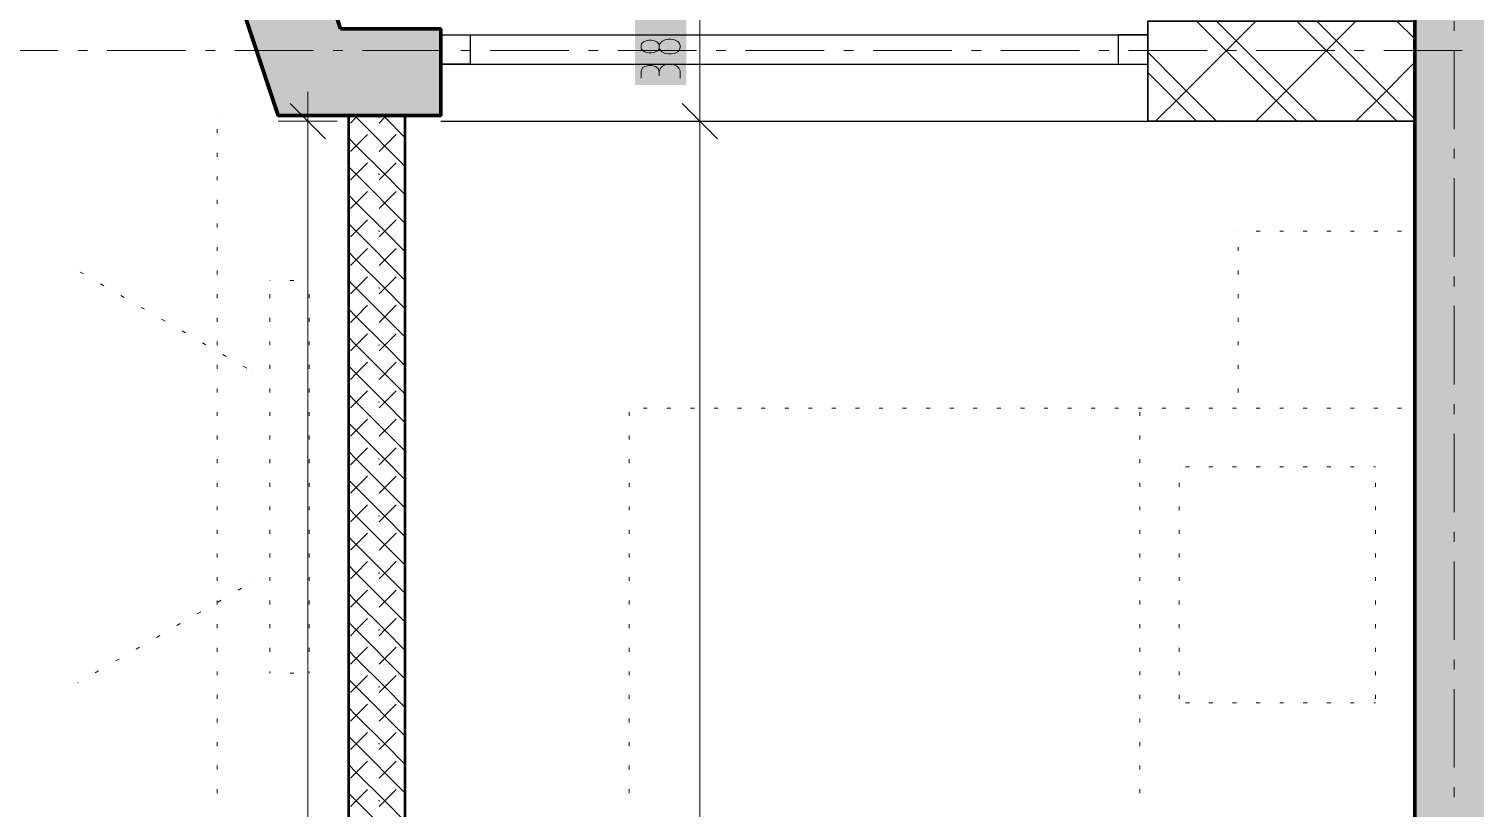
# Model space of a CAD drawing. Header units: millimetres. Extents: x 0 to 594, y 0 to 420.
# Drawn here: x 184.52 to 222.26, y 302.14 to 322.46 of the extents above; entities that cross this region are included whole.
import ezdxf

# ---------------------------------------------------------------- set-up
doc = ezdxf.new("R2010")
doc.units = ezdxf.units.MM
doc.header["$LTSCALE"] = 8
for name, color, linetype in [('PDF_Koty delkove', 7, 'Continuous'), ('PDF_Nabytek', 7, 'Continuous'), ('PDF_Okna', 7, 'Continuous'), ('PDF_Osy hlavni', 7, 'Continuous'), ('PDF_Pricky zdene', 7, 'Continuous'), ('PDF_Steny obvodove nosne', 7, 'Continuous'), ('PDF_Steny sendvic', 7, 'Continuous')]:
    doc.layers.add(name, color=color, linetype=linetype)

msp = doc.modelspace()

# ---------------------------------------------------------------- linework, layer by layer
at = {"layer": 'PDF_Koty delkove', "lineweight": 18}
for points in [[(202.034, 131.969), (202.034, 183.969), (202.034, 192.854), (202.034, 194.34), (202.034, 195.878), (202.034, 215.557), (202.034, 218.325), (202.034, 233.7), (202.034, 236.262), (202.034, 239.03), (202.034, 269.421), (202.034, 270.907), (202.034, 320.055), (202.034, 323.95)], [(200.974, 321.948), (200.957, 321.921), (200.905, 321.88), (200.838, 321.853), (200.769, 321.839), (200.7, 321.839), (200.633, 321.853), (200.564, 321.88), (200.513, 321.935), (200.497, 321.976), (200.497, 322.03), (200.513, 322.071), (200.564, 322.126), (200.633, 322.154)], [(200.633, 322.154), (200.7, 322.167), (200.769, 322.167), (200.838, 322.154), (200.905, 322.126), (200.957, 322.085), (200.974, 322.058)], [(201.521, 321.182), (201.521, 321.373), (201.487, 321.441), (201.435, 321.496), (201.35, 321.524), (201.282, 321.538), (201.213, 321.538), (201.128, 321.524), (201.06, 321.496), (201.009, 321.441), (200.974, 321.346)], [(200.497, 321.182), (200.497, 321.346), (200.513, 321.401), (200.548, 321.455)], [(200.548, 321.455), (200.599, 321.483), (200.7, 321.51), (200.769, 321.51), (200.872, 321.483), (200.94, 321.428), (200.974, 321.346), (200.974, 321.237)], [(191.798, 320.055), (191.798, 320.824)], [(192.259, 319.594), (191.337, 320.516)], [(202.495, 319.594), (201.573, 320.516)], [(192.567, 320.055), (191.798, 320.055), (191.029, 320.055)], [(191.798, 233.7), (191.798, 236.467), (191.798, 237.492), (191.798, 239.375), (191.798, 257.685), (191.798, 259.171), (191.798, 320.055)], [(202.803, 320.055), (202.034, 320.055), (201.265, 320.055)]]:
    msp.add_lwpolyline(points, dxfattribs=at)
msp.add_lwpolyline([(201.282, 322.195), (201.213, 322.195), (201.128, 322.181), (201.043, 322.14), (200.992, 322.085), (200.974, 322.058), (200.974, 321.948), (200.992, 321.921), (201.043, 321.866), (201.128, 321.825), (201.213, 321.811), (201.282, 321.811), (201.367, 321.825), (201.453, 321.866), (201.504, 321.921), (201.521, 321.976), (201.521, 322.03), (201.504, 322.085), (201.453, 322.14), (201.367, 322.181)], close=True, dxfattribs=at)
at = {"layer": 'PDF_Koty delkove', "color": 7, "lineweight": 18, "true_color": 0xffffff, "transparency": 33554559}
msp.add_solid([(201.675, 321), (201.675, 323.005), (200.343, 321), (200.343, 323.005)], dxfattribs=at)
at = {"layer": 'PDF_Nabytek', "lineweight": 13}
for points in [[(189.435, 320.26), (189.435, 320.26)], [(192.86, 320.26), (192.86, 320.26)], [(189.435, 319.745), (189.435, 319.848)], [(192.86, 319.745), (192.86, 319.848)], [(189.435, 319.13), (189.435, 319.233)], [(192.86, 319.13), (192.86, 319.233)], [(189.435, 318.515), (189.435, 318.618)], [(192.86, 318.515), (192.86, 318.618)], [(189.435, 317.9), (189.435, 318.003)], [(192.86, 317.9), (192.86, 318.003)], [(189.435, 317.285), (189.435, 317.388)], [(192.86, 317.285), (192.86, 317.388)], [(216.076, 317.185), (216.076, 317.185)], [(216.076, 317.185), (216.076, 317.185)], [(216.651, 317.185), (216.548, 317.185)], [(217.266, 317.185), (217.163, 317.185)], [(217.881, 317.185), (217.778, 317.185)], [(218.496, 317.185), (218.393, 317.185)], [(219.111, 317.185), (219.008, 317.185)], [(219.726, 317.185), (219.623, 317.185)], [(220.341, 317.185), (220.238, 317.185)], [(220.689, 317.185), (220.689, 317.185)], [(220.689, 317.185), (220.689, 317.185)], [(189.435, 316.67), (189.435, 316.773)], [(192.86, 316.67), (192.86, 316.773)], [(216.076, 316.67), (216.076, 316.773)], [(220.689, 316.67), (220.689, 316.773)], [(185.798, 316.156), (185.798, 316.156)], [(185.946, 316.071), (185.857, 316.122)], [(189.435, 316.055), (189.435, 316.158)], [(190.821, 315.904), (190.81, 315.904)], [(190.81, 315.904), (190.81, 315.904)], [(190.81, 315.904), (190.81, 315.904)], [(191.436, 315.904), (191.334, 315.904)], [(191.835, 315.904), (191.835, 315.904)], [(191.835, 315.904), (191.835, 315.904)], [(192.86, 316.055), (192.86, 316.158)], [(216.076, 316.055), (216.076, 316.158)], [(220.689, 316.055), (220.689, 316.158)], [(186.478, 315.763), (186.39, 315.815)], [(187.011, 315.456), (186.922, 315.507)], [(189.435, 315.44), (189.435, 315.543)], [(190.81, 315.44), (190.81, 315.543)], [(191.835, 315.44), (191.835, 315.543)], [(192.86, 315.44), (192.86, 315.543)], [(216.076, 315.44), (216.076, 315.543)], [(220.689, 315.44), (220.689, 315.543)], [(187.544, 315.148), (187.455, 315.2)], [(188.076, 314.841), (187.987, 314.892)], [(189.435, 314.825), (189.435, 314.928)], [(190.81, 314.825), (190.81, 314.928)], [(191.835, 314.825), (191.835, 314.928)], [(192.86, 314.825), (192.86, 314.928)], [(216.076, 314.825), (216.076, 314.928)], [(220.689, 314.825), (220.689, 314.928)], [(188.609, 314.533), (188.52, 314.585)], [(189.141, 314.226), (189.053, 314.277)], [(189.435, 314.21), (189.435, 314.313)], [(190.81, 314.21), (190.81, 314.313)], [(191.835, 314.21), (191.835, 314.313)], [(192.86, 314.21), (192.86, 314.313)], [(216.076, 314.21), (216.076, 314.313)], [(220.689, 314.21), (220.689, 314.313)], [(189.435, 313.595), (189.435, 313.698)], [(189.674, 313.918), (189.585, 313.97)], [(190.207, 313.611), (190.118, 313.662)], [(190.81, 313.595), (190.81, 313.698)], [(191.835, 313.595), (191.835, 313.698)], [(192.86, 313.595), (192.86, 313.698)], [(216.076, 313.595), (216.076, 313.698)], [(220.689, 313.595), (220.689, 313.698)], [(190.322, 313.544), (190.322, 313.544)], [(189.435, 312.98), (189.435, 313.083)], [(190.81, 312.98), (190.81, 313.083)], [(191.835, 312.98), (191.835, 313.083)], [(192.86, 312.98), (192.86, 313.083)], [(216.076, 312.98), (216.076, 313.083)], [(220.689, 312.98), (220.689, 313.083)], [(200.189, 312.573), (200.189, 312.573)], [(200.189, 312.573), (200.189, 312.573)], [(200.661, 312.573), (200.558, 312.573)], [(201.276, 312.573), (201.173, 312.573)], [(201.891, 312.573), (201.788, 312.573)], [(202.506, 312.573), (202.403, 312.573)], [(203.121, 312.573), (203.018, 312.573)], [(203.736, 312.573), (203.633, 312.573)], [(204.351, 312.573), (204.248, 312.573)], [(204.966, 312.573), (204.863, 312.573)], [(205.581, 312.573), (205.478, 312.573)], [(206.196, 312.573), (206.093, 312.573)], [(206.811, 312.573), (206.708, 312.573)], [(207.426, 312.573), (207.323, 312.573)], [(208.041, 312.573), (207.938, 312.573)], [(208.656, 312.573), (208.553, 312.573)], [(209.271, 312.573), (209.168, 312.573)], [(209.886, 312.573), (209.783, 312.573)], [(210.501, 312.573), (210.398, 312.573)], [(211.116, 312.573), (211.013, 312.573)], [(211.731, 312.573), (211.628, 312.573)], [(212.346, 312.573), (212.243, 312.573)], [(212.961, 312.573), (212.858, 312.573)], [(213.576, 312.573), (213.473, 312.573)], [(213.514, 312.573), (213.514, 312.573)], [(214.191, 312.573), (214.088, 312.573)], [(214.806, 312.573), (214.703, 312.573)], [(215.421, 312.573), (215.318, 312.573)], [(216.036, 312.573), (215.933, 312.573)], [(216.076, 312.573), (216.076, 312.573)], [(216.651, 312.573), (216.548, 312.573)], [(217.266, 312.573), (217.163, 312.573)], [(217.881, 312.573), (217.778, 312.573)], [(218.496, 312.573), (218.393, 312.573)], [(219.111, 312.573), (219.008, 312.573)], [(219.726, 312.573), (219.623, 312.573)], [(220.341, 312.573), (220.238, 312.573)], [(220.689, 312.573), (220.689, 312.573)], [(220.689, 312.573), (220.689, 312.573)], [(220.689, 312.573), (220.689, 312.573)], [(189.435, 312.365), (189.435, 312.468)], [(190.81, 312.365), (190.81, 312.468)], [(191.835, 312.365), (191.835, 312.468)], [(192.86, 312.365), (192.86, 312.468)], [(200.189, 312.365), (200.189, 312.468)], [(213.514, 312.365), (213.514, 312.468)], [(220.689, 312.365), (220.689, 312.468)], [(189.435, 311.75), (189.435, 311.853)], [(190.81, 311.75), (190.81, 311.853)], [(191.835, 311.75), (191.835, 311.853)], [(192.86, 311.75), (192.86, 311.853)], [(200.189, 311.75), (200.189, 311.853)], [(213.514, 311.75), (213.514, 311.853)], [(220.689, 311.75), (220.689, 311.853)], [(189.435, 311.135), (189.435, 311.238)], [(190.81, 311.135), (190.81, 311.238)], [(191.835, 311.135), (191.835, 311.238)], [(192.86, 311.135), (192.86, 311.238)], [(200.189, 311.135), (200.189, 311.238)], [(213.514, 311.135), (213.514, 311.238)], [(214.539, 311.035), (214.539, 311.035)], [(214.539, 311.035), (214.539, 311.035)], [(214.806, 311.035), (214.703, 311.035)], [(215.421, 311.035), (215.318, 311.035)], [(216.036, 311.035), (215.933, 311.035)], [(216.651, 311.035), (216.548, 311.035)], [(217.266, 311.035), (217.163, 311.035)], [(217.881, 311.035), (217.778, 311.035)], [(218.496, 311.035), (218.393, 311.035)], [(219.111, 311.035), (219.008, 311.035)], [(219.664, 311.035), (219.623, 311.035)], [(219.664, 311.035), (219.664, 311.035)], [(220.689, 311.135), (220.689, 311.238)], [(189.435, 310.52), (189.435, 310.623)], [(190.81, 310.52), (190.81, 310.623)], [(191.835, 310.52), (191.835, 310.623)], [(192.86, 310.52), (192.86, 310.623)], [(200.189, 310.52), (200.189, 310.623)], [(213.514, 310.52), (213.514, 310.623)], [(214.539, 310.52), (214.539, 310.623)], [(219.664, 310.52), (219.664, 310.623)], [(220.689, 310.52), (220.689, 310.623)], [(189.435, 309.905), (189.435, 310.008)], [(190.81, 309.905), (190.81, 310.008)], [(191.835, 309.905), (191.835, 310.008)], [(192.86, 309.905), (192.86, 310.008)], [(200.189, 309.905), (200.189, 310.008)], [(213.514, 309.905), (213.514, 310.008)], [(214.539, 309.905), (214.539, 310.008)], [(219.664, 309.905), (219.664, 310.008)], [(220.689, 309.905), (220.689, 310.008)], [(189.435, 309.29), (189.435, 309.393)], [(190.81, 309.29), (190.81, 309.393)], [(191.835, 309.29), (191.835, 309.393)], [(192.86, 309.29), (192.86, 309.393)], [(200.189, 309.29), (200.189, 309.393)], [(213.514, 309.29), (213.514, 309.393)], [(214.539, 309.29), (214.539, 309.393)], [(219.664, 309.29), (219.664, 309.393)], [(220.689, 309.29), (220.689, 309.393)], [(189.435, 308.675), (189.435, 308.778)], [(190.81, 308.675), (190.81, 308.778)], [(191.835, 308.675), (191.835, 308.778)], [(192.86, 308.675), (192.86, 308.778)], [(200.189, 308.675), (200.189, 308.778)], [(213.514, 308.675), (213.514, 308.778)], [(214.539, 308.675), (214.539, 308.778)], [(219.664, 308.675), (219.664, 308.778)], [(220.689, 308.675), (220.689, 308.778)], [(189.435, 308.06), (189.435, 308.163)], [(190.322, 308.014), (190.322, 308.014)], [(190.81, 308.06), (190.81, 308.163)], [(191.835, 308.06), (191.835, 308.163)], [(192.86, 308.06), (192.86, 308.163)], [(200.189, 308.06), (200.189, 308.163)], [(213.514, 308.06), (213.514, 308.163)], [(214.539, 308.06), (214.539, 308.163)], [(219.664, 308.06), (219.664, 308.163)], [(220.689, 308.06), (220.689, 308.163)], [(189.983, 307.818), (190.071, 307.869)], [(188.917, 307.203), (189.006, 307.254)], [(189.435, 307.445), (189.435, 307.548)], [(189.45, 307.51), (189.539, 307.562)], [(190.81, 307.445), (190.81, 307.548)], [(191.835, 307.445), (191.835, 307.548)], [(192.86, 307.445), (192.86, 307.548)], [(200.189, 307.445), (200.189, 307.548)], [(213.514, 307.445), (213.514, 307.548)], [(214.539, 307.445), (214.539, 307.548)], [(219.664, 307.445), (219.664, 307.548)], [(220.689, 307.445), (220.689, 307.548)], [(188.385, 306.895), (188.474, 306.947)], [(189.435, 306.83), (189.435, 306.933)], [(190.81, 306.83), (190.81, 306.933)], [(191.835, 306.83), (191.835, 306.933)], [(192.86, 306.83), (192.86, 306.933)], [(200.189, 306.83), (200.189, 306.933)], [(213.514, 306.83), (213.514, 306.933)], [(214.539, 306.83), (214.539, 306.933)], [(219.664, 306.83), (219.664, 306.933)], [(220.689, 306.83), (220.689, 306.933)], [(187.852, 306.588), (187.941, 306.639)], [(187.32, 306.28), (187.408, 306.332)], [(189.435, 306.215), (189.435, 306.318)], [(190.81, 306.215), (190.81, 306.318)], [(191.835, 306.215), (191.835, 306.318)], [(192.86, 306.215), (192.86, 306.318)], [(200.189, 306.215), (200.189, 306.318)], [(213.514, 306.215), (213.514, 306.318)], [(214.539, 306.215), (214.539, 306.318)], [(219.664, 306.215), (219.664, 306.318)], [(220.689, 306.215), (220.689, 306.318)], [(186.254, 305.665), (186.343, 305.717)], [(186.787, 305.973), (186.876, 306.024)], [(189.435, 305.6), (189.435, 305.703)], [(190.81, 305.654), (190.81, 305.703)], [(191.835, 305.654), (191.835, 305.703)], [(192.86, 305.6), (192.86, 305.703)], [(200.189, 305.6), (200.189, 305.703)], [(213.514, 305.6), (213.514, 305.703)], [(214.539, 305.6), (214.539, 305.703)], [(219.664, 305.6), (219.664, 305.703)], [(220.689, 305.6), (220.689, 305.703)], [(185.798, 305.402), (185.811, 305.409)], [(185.798, 305.402), (185.798, 305.402)], [(190.821, 305.654), (190.81, 305.654)], [(190.81, 305.654), (190.81, 305.654)], [(191.436, 305.654), (191.334, 305.654)], [(191.835, 305.654), (191.835, 305.654)], [(191.835, 305.654), (191.835, 305.654)], [(189.435, 304.985), (189.435, 305.088)], [(192.86, 304.985), (192.86, 305.088)], [(200.189, 304.985), (200.189, 305.088)], [(213.514, 304.985), (213.514, 305.088)], [(214.539, 304.985), (214.539, 305.088)], [(219.664, 304.985), (219.664, 305.088)], [(220.689, 304.985), (220.689, 305.088)], [(214.539, 304.885), (214.539, 304.885)], [(214.539, 304.885), (214.539, 304.885)], [(214.806, 304.885), (214.703, 304.885)], [(215.421, 304.885), (215.318, 304.885)], [(216.036, 304.885), (215.933, 304.885)], [(216.651, 304.885), (216.548, 304.885)], [(217.266, 304.885), (217.163, 304.885)], [(217.881, 304.885), (217.778, 304.885)], [(218.496, 304.885), (218.393, 304.885)], [(219.111, 304.885), (219.008, 304.885)], [(219.664, 304.885), (219.623, 304.885)], [(219.664, 304.885), (219.664, 304.885)], [(219.664, 304.885), (219.664, 304.885)], [(189.435, 304.37), (189.435, 304.473)], [(192.86, 304.37), (192.86, 304.473)], [(200.189, 304.37), (200.189, 304.473)], [(213.514, 304.37), (213.514, 304.473)], [(220.689, 304.37), (220.689, 304.473)], [(189.435, 303.755), (189.435, 303.858)], [(192.86, 303.755), (192.86, 303.858)], [(200.189, 303.755), (200.189, 303.858)], [(213.514, 303.755), (213.514, 303.858)], [(220.689, 303.755), (220.689, 303.858)], [(189.435, 303.14), (189.435, 303.243)], [(192.86, 303.14), (192.86, 303.243)], [(200.189, 303.14), (200.189, 303.243)], [(213.514, 303.14), (213.514, 303.243)], [(220.689, 303.14), (220.689, 303.243)], [(189.435, 302.525), (189.435, 302.628)], [(192.86, 302.525), (192.86, 302.628)], [(200.189, 302.525), (200.189, 302.628)], [(213.514, 302.525), (213.514, 302.628)], [(220.689, 302.525), (220.689, 302.628)]]:
    msp.add_lwpolyline(points, dxfattribs=at)
at = {"layer": 'PDF_Okna', "lineweight": 25}
for points in [[(195.269, 322.31), (196.038, 322.31), (196.038, 321.541), (195.269, 321.541)], [(213.719, 322.31), (212.95, 322.31), (212.95, 321.541), (213.719, 321.541)]]:
    msp.add_lwpolyline(points, close=True, dxfattribs=at)
for points in [[(195.269, 322.31), (213.719, 322.31)], [(195.269, 321.541), (213.719, 321.541)], [(195.269, 320.055), (213.719, 320.055)]]:
    msp.add_lwpolyline(points, dxfattribs=at)
at = {"layer": 'PDF_Osy hlavni', "lineweight": 18}
for points in [[(221.714, 322.41), (221.714, 322.667)], [(185.286, 321.9), (183.236, 321.9)], [(186.055, 321.9), (185.799, 321.9)], [(188.617, 321.9), (186.567, 321.9)], [(189.386, 321.9), (189.13, 321.9)], [(191.949, 321.9), (189.899, 321.9)], [(192.717, 321.9), (192.461, 321.9)], [(195.28, 321.9), (193.23, 321.9)], [(196.048, 321.9), (195.792, 321.9)], [(198.611, 321.9), (196.561, 321.9)], [(199.38, 321.9), (199.123, 321.9)], [(201.942, 321.9), (199.892, 321.9)], [(202.711, 321.9), (202.455, 321.9)], [(205.273, 321.9), (203.223, 321.9)], [(206.042, 321.9), (205.786, 321.9)], [(208.605, 321.9), (206.555, 321.9)], [(209.373, 321.9), (209.117, 321.9)], [(211.936, 321.9), (209.886, 321.9)], [(212.705, 321.9), (212.448, 321.9)], [(215.267, 321.9), (213.217, 321.9)], [(216.036, 321.9), (215.78, 321.9)], [(218.598, 321.9), (216.548, 321.9)], [(219.367, 321.9), (219.111, 321.9)], [(221.929, 321.9), (219.879, 321.9)], [(221.714, 319.848), (221.714, 321.898)], [(221.714, 319.079), (221.714, 319.335)], [(221.714, 316.517), (221.714, 318.567)], [(221.714, 315.748), (221.714, 316.004)], [(221.714, 313.185), (221.714, 315.235)], [(221.714, 312.417), (221.714, 312.673)], [(221.714, 309.854), (221.714, 311.904)], [(221.714, 309.085), (221.714, 309.342)], [(221.714, 306.523), (221.714, 308.573)], [(221.714, 305.754), (221.714, 306.01)], [(221.714, 303.192), (221.714, 305.242)], [(221.714, 302.423), (221.714, 302.679)]]:
    msp.add_lwpolyline(points, dxfattribs=at)
at = {"layer": 'PDF_Pricky zdene', "lineweight": 50}
msp.add_lwpolyline([(194.346, 270.907), (194.346, 320.055), (194.346, 320.209), (192.86, 320.209), (192.86, 320.055), (192.86, 270.907), (192.86, 270.907)], close=True, dxfattribs=at)
at = {"layer": 'PDF_Pricky zdene', "lineweight": 9}
for points in [[(192.916, 320.009), (193.065, 320.158)], [(193.116, 320.209), (193.065, 320.158), (193.014, 320.209)], [(194.346, 318.877), (193.065, 320.158)], [(193.66, 320.009), (193.808, 320.158)], [(193.808, 320.158), (193.757, 320.209)], [(193.808, 320.158), (193.859, 320.209)], [(194.346, 319.62), (193.808, 320.158)], [(192.916, 319.266), (193.065, 319.415), (193.362, 319.712)], [(193.66, 319.266), (194.105, 319.712)], [(193.808, 318.671), (193.065, 319.415), (192.86, 319.62)], [(193.362, 318.969), (193.065, 318.671), (192.86, 318.877)], [(193.808, 318.671), (194.105, 318.969)], [(192.916, 318.523), (193.065, 318.671)], [(194.346, 317.39), (193.065, 318.671)], [(193.66, 318.523), (193.808, 318.671)], [(194.346, 318.133), (193.808, 318.671)], [(193.065, 317.928), (193.362, 318.226)], [(193.66, 317.78), (194.105, 318.226)], [(193.808, 317.185), (193.065, 317.928), (192.86, 318.133)], [(192.916, 317.78), (193.065, 317.928)], [(193.362, 317.482), (193.065, 317.185), (192.86, 317.39)], [(193.808, 317.185), (194.105, 317.482)], [(192.916, 317.037), (193.065, 317.185)], [(194.346, 315.904), (193.065, 317.185)], [(193.66, 317.037), (193.808, 317.185)], [(194.346, 316.647), (193.808, 317.185)], [(193.808, 315.699), (193.065, 316.442), (192.86, 316.647)], [(193.065, 316.442), (193.362, 316.739)], [(193.66, 316.293), (194.105, 316.739)], [(192.916, 316.293), (193.065, 316.442)], [(193.362, 315.996), (193.065, 315.699), (192.86, 315.904)], [(193.808, 315.699), (194.105, 315.996)], [(192.916, 315.55), (193.065, 315.699)], [(194.346, 314.418), (193.065, 315.699)], [(193.66, 315.55), (193.808, 315.699)], [(194.346, 315.161), (193.808, 315.699)], [(193.808, 314.213), (193.065, 314.956), (192.86, 315.161)], [(193.065, 314.956), (193.362, 315.253)], [(193.66, 314.807), (194.105, 315.253)], [(192.916, 314.807), (193.065, 314.956)], [(193.065, 314.213), (192.86, 314.418)], [(193.065, 314.213), (193.362, 314.51)], [(193.808, 314.213), (194.105, 314.51)], [(192.916, 314.064), (193.065, 314.213)], [(194.346, 312.932), (193.065, 314.213)], [(193.66, 314.064), (193.808, 314.213)], [(194.346, 313.675), (193.808, 314.213)], [(193.065, 313.47), (192.86, 313.675)], [(193.065, 313.47), (193.362, 313.767)], [(193.66, 313.321), (194.105, 313.767)], [(192.916, 313.321), (193.065, 313.47)], [(193.808, 312.727), (193.065, 313.47)], [(193.362, 313.024), (193.065, 312.727), (192.86, 312.932)], [(193.808, 312.727), (194.105, 313.024)], [(192.916, 312.578), (193.065, 312.727)], [(194.346, 311.445), (193.065, 312.727)], [(193.66, 312.578), (193.808, 312.727)], [(194.346, 312.189), (193.808, 312.727)], [(193.808, 311.24), (193.065, 311.983), (192.86, 312.189)], [(193.065, 311.983), (193.362, 312.281)], [(193.66, 311.835), (194.105, 312.281)], [(192.916, 311.835), (193.065, 311.983)], [(193.065, 311.24), (192.86, 311.445)], [(193.065, 311.24), (193.362, 311.538)], [(193.808, 311.24), (194.105, 311.538)], [(192.916, 311.092), (193.065, 311.24)], [(194.346, 309.959), (193.065, 311.24)], [(193.66, 311.092), (193.808, 311.24)], [(194.346, 310.702), (193.808, 311.24)], [(193.065, 310.497), (192.86, 310.702)], [(193.065, 310.497), (193.362, 310.794)], [(193.66, 310.349), (194.105, 310.794)], [(192.916, 310.349), (193.065, 310.497)], [(193.808, 309.754), (193.065, 310.497)], [(193.065, 309.754), (192.86, 309.959)], [(193.065, 309.754), (193.362, 310.051)], [(193.808, 309.754), (194.105, 310.051)], [(192.916, 309.605), (193.065, 309.754)], [(194.346, 308.473), (193.065, 309.754)], [(193.66, 309.605), (193.808, 309.754)], [(194.346, 309.216), (193.808, 309.754)], [(193.065, 309.011), (192.86, 309.216)], [(193.065, 309.011), (193.362, 309.308)], [(193.66, 308.862), (194.105, 309.308)], [(192.916, 308.862), (193.065, 309.011)], [(193.808, 308.268), (193.065, 309.011)], [(193.065, 308.268), (192.86, 308.473)], [(193.065, 308.268), (193.362, 308.565)], [(193.808, 308.268), (194.105, 308.565)], [(192.916, 308.119), (193.065, 308.268)], [(194.346, 306.987), (193.065, 308.268)], [(193.66, 308.119), (193.808, 308.268)], [(194.346, 307.73), (193.808, 308.268)], [(193.065, 307.525), (192.86, 307.73)], [(193.065, 307.525), (193.362, 307.822)], [(193.66, 307.376), (194.105, 307.822)], [(192.916, 307.376), (193.065, 307.525)], [(193.808, 306.782), (193.065, 307.525)], [(193.065, 306.782), (192.86, 306.987)], [(193.065, 306.782), (193.362, 307.079)], [(193.808, 306.782), (194.105, 307.079)], [(192.916, 306.633), (193.065, 306.782)], [(194.346, 305.5), (193.065, 306.782)], [(193.66, 306.633), (193.808, 306.782)], [(194.346, 306.244), (193.808, 306.782)], [(193.808, 305.295), (193.065, 306.038), (192.86, 306.244)], [(193.065, 306.038), (193.362, 306.336)], [(193.66, 305.89), (194.105, 306.336)], [(192.916, 305.89), (193.065, 306.038)], [(193.065, 305.295), (192.86, 305.5)], [(193.065, 305.295), (193.362, 305.593)], [(193.808, 305.295), (194.105, 305.593)], [(192.916, 305.147), (193.065, 305.295)], [(194.346, 304.014), (193.065, 305.295)], [(193.66, 305.147), (193.808, 305.295)], [(194.346, 304.757), (193.808, 305.295)], [(193.065, 304.552), (192.86, 304.757)], [(192.916, 304.404), (193.065, 304.552)], [(193.065, 304.552), (193.362, 304.849)], [(193.808, 303.809), (193.065, 304.552)], [(193.66, 304.404), (194.105, 304.849)], [(193.065, 303.809), (192.86, 304.014)], [(192.916, 303.66), (193.065, 303.809)], [(193.065, 303.809), (193.362, 304.106)], [(194.346, 302.528), (193.065, 303.809)], [(193.66, 303.66), (193.808, 303.809)], [(193.808, 303.809), (194.105, 304.106)], [(194.346, 303.271), (193.808, 303.809)], [(193.065, 303.066), (192.86, 303.271)], [(192.916, 302.917), (193.065, 303.066)], [(193.065, 303.066), (193.362, 303.363)], [(193.808, 302.323), (193.065, 303.066)], [(193.66, 302.917), (194.105, 303.363)], [(193.362, 302.62), (193.065, 302.323), (192.86, 302.528)], [(192.916, 302.174), (193.065, 302.323)], [(194.346, 301.042), (193.065, 302.323)], [(193.66, 302.174), (193.808, 302.323)], [(193.808, 302.323), (194.105, 302.62)], [(194.346, 301.785), (193.808, 302.323)]]:
    msp.add_lwpolyline(points, dxfattribs=at)
at = {"layer": 'PDF_Pricky zdene', "lineweight": 9, "transparency": 33554559}
for points in [[(193.065, 320.135), (193.042, 320.158), (193.088, 320.158), (193.065, 320.181)], [(193.66, 320.138), (193.637, 320.161), (193.683, 320.161), (193.66, 320.184)], [(193.065, 318.648), (193.042, 318.671), (193.088, 318.671), (193.065, 318.695)], [(193.66, 318.651), (193.637, 318.674), (193.683, 318.674), (193.66, 318.698)], [(193.065, 317.162), (193.042, 317.185), (193.088, 317.185), (193.065, 317.208)], [(193.66, 317.165), (193.637, 317.188), (193.683, 317.188), (193.66, 317.211)], [(193.065, 315.676), (193.042, 315.699), (193.088, 315.699), (193.065, 315.722)], [(193.66, 315.679), (193.637, 315.702), (193.683, 315.702), (193.66, 315.725)], [(193.065, 314.19), (193.042, 314.213), (193.088, 314.213), (193.065, 314.236)], [(193.66, 314.193), (193.637, 314.216), (193.683, 314.216), (193.66, 314.239)], [(193.065, 312.703), (193.042, 312.727), (193.088, 312.727), (193.065, 312.75)], [(193.66, 312.706), (193.637, 312.729), (193.683, 312.729), (193.66, 312.753)], [(193.065, 311.217), (193.042, 311.24), (193.088, 311.24), (193.065, 311.263)], [(193.66, 311.22), (193.637, 311.243), (193.683, 311.243), (193.66, 311.266)], [(193.065, 309.731), (193.042, 309.754), (193.088, 309.754), (193.065, 309.777)], [(193.66, 309.734), (193.637, 309.757), (193.683, 309.757), (193.66, 309.78)], [(193.065, 308.245), (193.042, 308.268), (193.088, 308.268), (193.065, 308.291)], [(193.66, 308.248), (193.637, 308.271), (193.683, 308.271), (193.66, 308.294)], [(193.065, 306.759), (193.042, 306.782), (193.088, 306.782), (193.065, 306.805)], [(193.66, 306.761), (193.637, 306.785), (193.683, 306.785), (193.66, 306.808)], [(193.065, 305.272), (193.042, 305.295), (193.088, 305.295), (193.065, 305.318)], [(193.66, 305.275), (193.637, 305.298), (193.683, 305.298), (193.66, 305.321)], [(193.065, 303.786), (193.042, 303.809), (193.088, 303.809), (193.065, 303.832)], [(193.66, 303.789), (193.637, 303.812), (193.683, 303.812), (193.66, 303.835)], [(193.065, 302.3), (193.042, 302.323), (193.088, 302.323), (193.065, 302.346)], [(193.66, 302.303), (193.637, 302.326), (193.683, 302.326), (193.66, 302.349)]]:
    msp.add_solid(points, dxfattribs=at)
at = {"layer": 'PDF_Steny obvodove nosne', "lineweight": 70}
for points in [[(220.689, 328.091), (220.689, 323.95), (220.689, 322.669), (220.689, 320.055), (220.689, 264.244), (220.689, 262.758), (220.689, 236.467), (220.689, 233.853), (222.739, 233.853), (222.739, 236.313), (222.739, 236.467), (222.739, 244.821), (222.739, 246.41), (222.739, 257.685), (222.739, 326.238), (222.739, 328.778)], [(192.655, 322.464), (192.052, 324.266), (189.913, 323.55), (191.032, 320.209), (195.269, 320.209), (195.269, 322.464)]]:
    msp.add_lwpolyline(points, close=True, dxfattribs=at)
at = {"layer": 'PDF_Steny obvodove nosne', "color": 9, "lineweight": 9, "true_color": 0xc0c0c0, "transparency": 33554559}
for points in [[(220.689, 328.091), (220.689, 233.853), (222.739, 328.778), (222.739, 233.853)], [(189.913, 323.55), (191.032, 320.209), (192.052, 324.266), (192.655, 322.464)], [(191.032, 320.209), (195.269, 320.209), (192.655, 322.464), (195.269, 322.464)]]:
    msp.add_solid(points, dxfattribs=at)
at = {"layer": 'PDF_Steny sendvic', "lineweight": 35}
msp.add_lwpolyline([(213.719, 322.669), (220.689, 322.669), (220.689, 320.055), (220.637, 320.055), (213.719, 320.055), (213.719, 321.541), (213.719, 322.31)], close=True, dxfattribs=at)
at = {"layer": 'PDF_Steny sendvic', "lineweight": 9}
for points in [[(213.924, 320.055), (214.59, 320.721), (216.537, 322.669)], [(217.608, 320.055), (217.204, 320.46), (216.942, 320.721), (214.995, 322.669)], [(218.131, 320.055), (217.465, 320.721), (217.204, 320.983), (215.517, 322.669)], [(216.537, 320.055), (217.204, 320.721), (219.151, 322.669)], [(220.222, 320.055), (219.817, 320.46), (219.556, 320.721), (217.608, 322.669)], [(220.689, 320.112), (220.079, 320.721), (219.817, 320.983), (218.131, 322.669)], [(220.689, 322.203), (220.222, 322.669)], [(215.517, 320.055), (214.851, 320.721), (214.59, 320.983), (213.719, 321.854)], [(219.151, 320.055), (219.817, 320.721), (220.689, 321.593)], [(214.995, 320.055), (214.59, 320.46), (214.328, 320.721), (213.719, 321.331)]]:
    msp.add_lwpolyline(points, dxfattribs=at)
at = {"layer": 'PDF_Steny sendvic', "lineweight": 9, "transparency": 33554559}
for points in [[(214.59, 320.698), (214.567, 320.721), (214.613, 320.721), (214.59, 320.745)], [(217.204, 320.698), (217.181, 320.721), (217.227, 320.721), (217.204, 320.745)], [(219.817, 320.698), (219.794, 320.721), (219.84, 320.721), (219.817, 320.745)]]:
    msp.add_solid(points, dxfattribs=at)

doc.saveas('drawing.dxf')
